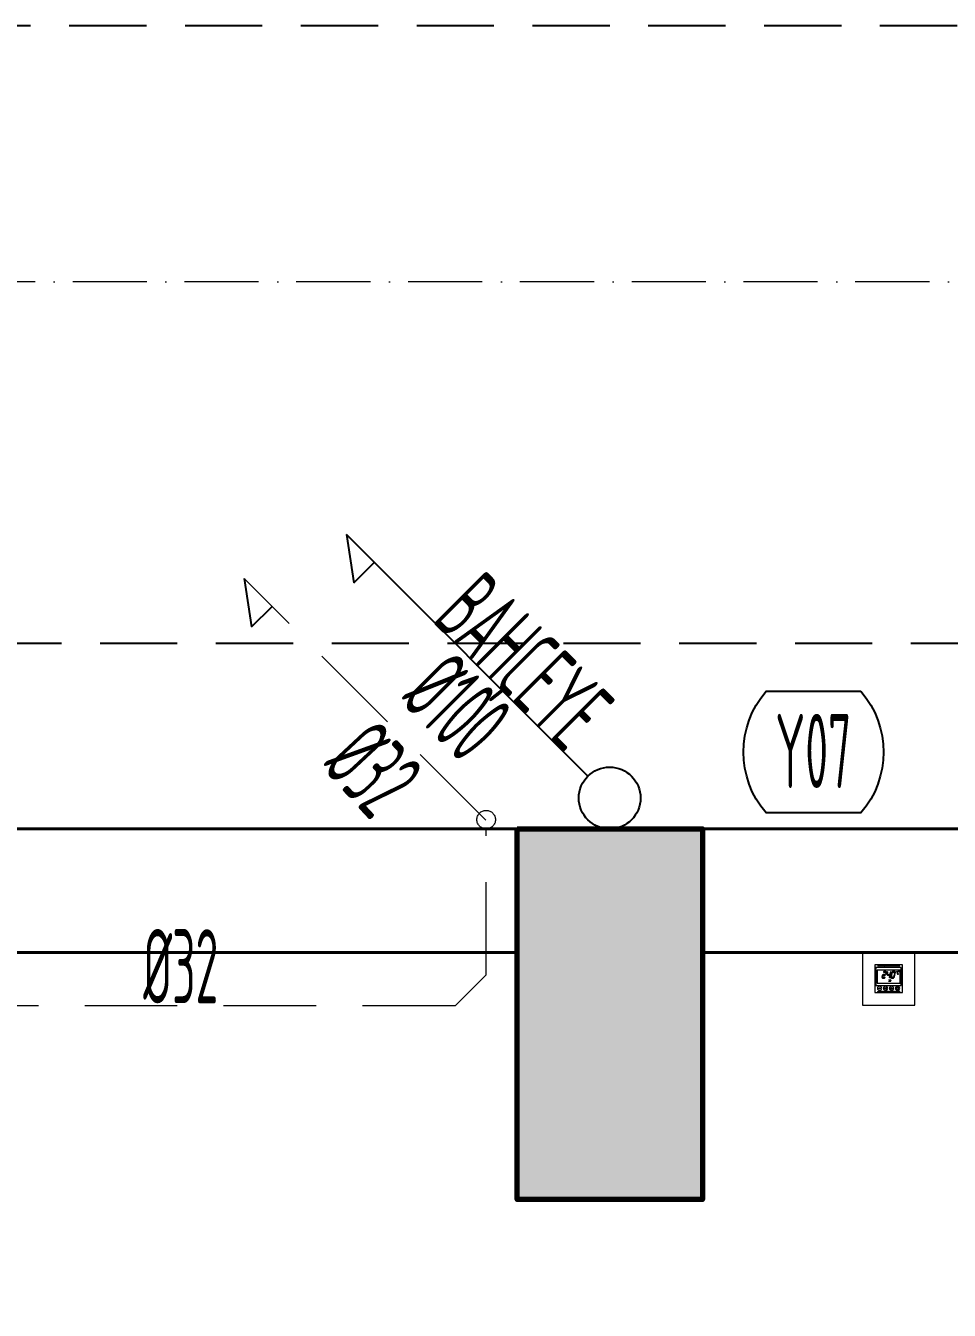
# Model space of a CAD drawing. Header units: centimetres. Extents: x 31 to 22766, y 238 to 3306.
# Drawn here: x 2287.5 to 2437, y 2194.1 to 2402 of the extents above; entities that cross this region are included whole.
import ezdxf
from ezdxf.enums import TextEntityAlignment as Align
from ezdxf.xclip import XClip

# ---------------------------------------------------------------- set-up
doc = ezdxf.new("R2010")
doc.units = ezdxf.units.CM
doc.header["$XCLIPFRAME"] = 0
for name, pattern in [('ACAD_ISO07W100', [3, 0, -3]), ('ACAD_ISO10W100', [18, 12, -3, 0, -3]), ('DASHED', [0.75, 0.5, -0.25]), ('HIDDEN', [0.375, 0.25, -0.125])]:
    doc.linetypes.add(name, pattern=pattern)
for name, color, linetype, lineweight in [('00_BORDA_BETONARME', 5, 'Continuous', 70), ('00_BORDA_DUVAR', 8, 'Continuous', 40), ('00_BORDA_TARAMA', 5, 'Continuous', 9), ('elektr.k anahtar-priz', 4, 'Continuous', 0), ('Elektrik Anahtar Priz.', 4, 'Continuous', 0), ('M-HVAC-VRF DRENAJ HATTI', 6, 'DASHED', 5), ('M-ST-SOGUK SU', 5, 'Continuous', 0)]:
    doc.layers.add(name, color=color, linetype=linetype, lineweight=lineweight)
for name, color, linetype in [('izdüşüm', 8, 'ACAD_ISO07W100'), ('M-ST-PİSSU', 8, 'Continuous'), ('M-ST-YAĞMUR SUYU', 6, 'RAINWATER')]:
    doc.layers.add(name, color=color, linetype=linetype)
doc.styles.add('SANSSERIF', font='geniso.shx')
doc.styles.get("Standard").update_dxf_attribs({"font": 'GENISO.shx'})
doc.linetypes.add('RAINWATER', pattern='A,6,-0.4,[") )",Standard,S=1,R=0,X=-0.1,Y=-0.5],-1.1', length=7.5)

# ---------------------------------------------------------------- blocks, each defined once
blk = doc.blocks.new('BETONARME PLANI')
at = {"layer": '00_BORDA_TARAMA'}
h = blk.add_hatch(dxfattribs=at)
h.set_pattern_fill('ANSI36', color=256)
h.set_pattern_definition([(45, (25862.2684, -18283.2323), (1.68379802, 6.1739261), [7.9375, -1.5875, 0, -1.5875])])
h.paths.add_polyline_path([(37985.64, 1232.62), (37985.64, 1202.62), (37925.64, 1202.62), (37925.64, 1232.62)])
h.paths.add_polyline_path([(37955.64, 902.62), (37985.64, 902.62), (37985.64, 842.62), (37955.64, 842.62)])
h.paths.add_polyline_path([(37985.64, 1792.62), (37985.64, 1762.62), (37925.64, 1762.62), (37925.64, 1792.62)])
h.paths.add_polyline_path([(37090.64, 842.62), (37130.64, 842.62), (37130.64, 882.62), (37090.64, 882.62)])
h.paths.add_polyline_path([(37985.64, 352.62), (37985.64, 322.62), (37925.64, 322.62), (37925.64, 352.62)])
h.paths.add_polyline_path([(37090.64, 1272.62), (37130.64, 1272.62), (37130.64, 1312.62), (37090.64, 1312.62)])
h.paths.add_polyline_path([(37555.64, 1302.62), (37585.64, 1302.62), (37585.64, 1202.62), (37555.64, 1202.62)])
h.paths.add_polyline_path([(37100.64, 382.62), (37130.64, 382.62), (37130.64, 322.62), (37100.64, 322.62)])
h.paths.add_polyline_path([(37130.64, 1752.62), (37130.64, 1792.62), (37100.64, 1792.62), (37100.64, 1752.62)])
h.paths.add_polyline_path([(37585.64, 352.62), (37585.64, 322.62), (37525.64, 322.62), (37525.64, 352.62)])
h.paths.add_polyline_path([(37585.64, 842.62), (37560.64, 842.62), (37560.64, 992.62), (37585.64, 992.62)])
h.paths.add_polyline_path([(36035.64, 382.62), (36065.64, 382.62), (36065.64, 322.62), (36035.64, 322.62)])
h.paths.add_polyline_path([(36645.64, 1792.62), (36675.64, 1792.62), (36675.64, 1732.62), (36645.64, 1732.62)])
h.paths.add_polyline_path([(35505.64, 382.62), (35535.64, 382.62), (35535.64, 322.62), (35505.64, 322.62)])
h.paths.add_polyline_path([(36065.64, 1792.62), (36065.64, 1767.62), (35915.64, 1767.62), (35915.64, 1792.62)])
h.paths.add_polyline_path([(37585.64, 1792.62), (37585.64, 1762.62), (37525.64, 1762.62), (37525.64, 1792.62)])
h.paths.add_polyline_path([(36645.64, 382.62), (36675.64, 382.62), (36675.64, 322.62), (36645.64, 322.62)])
h.paths.add_polyline_path([(36645.64, 902.62), (36675.64, 902.62), (36675.64, 842.62), (36645.64, 842.62)])
h.paths.add_polyline_path([(36065.64, 1297.62), (36065.64, 1272.62), (35915.64, 1272.62), (35915.64, 1297.62)])
h.paths.add_polyline_path([(35565.64, 1302.62), (35565.64, 1272.62), (35505.64, 1272.62), (35505.64, 1302.62)])
h.paths.add_polyline_path([(36035.64, 902.62), (36065.64, 902.62), (36065.64, 842.62), (36035.64, 842.62)])
h.paths.add_polyline_path([(35505.64, 902.62), (35535.64, 902.62), (35535.64, 842.62), (35505.64, 842.62)])
h.paths.add_polyline_path([(34925.64, 352.62), (34925.64, 322.62), (34865.64, 322.62), (34865.64, 352.62)])
h.paths.add_polyline_path([(34865.64, 992.62), (34890.64, 992.62), (34890.64, 842.62), (34865.64, 842.62)])
h.paths.add_polyline_path([(34925.64, 1792.62), (34925.64, 1762.62), (34865.64, 1762.62), (34865.64, 1792.62)])
h.paths.add_polyline_path([(34925.64, 1302.62), (34925.64, 1272.62), (34865.64, 1272.62), (34865.64, 1302.62)])
h.paths.add_polyline_path([(36645.64, 1332.62), (36675.64, 1332.62), (36675.64, 1272.62), (36645.64, 1272.62)])
h.paths.add_polyline_path([(35505.64, 1762.62), (35505.64, 1792.62), (35565.64, 1792.62), (35565.64, 1762.62)])
at = {"layer": '00_BORDA_BETONARME', "lineweight": 70, "ltscale": 3}
blk.add_lwpolyline([(36645.64, 1792.62), (36675.64, 1792.62), (36675.64, 1732.62), (36645.64, 1732.62)], close=True, dxfattribs=at)
blk = doc.blocks.new('DUVAR PLANI')
at = {"layer": '00_BORDA_DUVAR', "lineweight": 40}
for points in [[(36645.64, 6792.62), (36560.64, 6792.62), (36560.64, 6772.62), (36645.64, 6772.62)], [(36675.64, 6772.62), (36730.64, 6772.62), (36730.64, 6792.62), (36675.64, 6792.62)]]:
    blk.add_lwpolyline(points, dxfattribs=at)
blk.add_blockref('BETONARME PLANI', (0, 5000))
blk = doc.blocks.new('termostat')
at = {"layer": 'elektr.k anahtar-priz', "lineweight": 5}
for p, q in [((42956.65, 2726.3, -297.18), (42956.65, 2726.15, -297.18)), ((42956.68, 2726.11, -297.18), (42956.69, 2726.11, -297.18)), ((42956.71, 2726.15, -297.18), (42956.71, 2726.3, -297.18)), ((42956.74, 2726.34, -297.18), (42956.79, 2726.34, -297.18)), ((42956.82, 2726.3, -297.18), (42956.82, 2726.15, -297.18)), ((42956.85, 2726.11, -297.18), (42956.86, 2726.11, -297.18)), ((42956.88, 2726.15, -297.18), (42956.88, 2726.3, -297.18)), ((42956.91, 2726.34, -297.18), (42956.97, 2726.34, -297.18)), ((42956.99, 2726.3, -297.18), (42956.99, 2726.15, -297.18)), ((42957.02, 2726.11, -297.18), (42957.03, 2726.11, -297.18)), ((42957.05, 2726.15, -297.18), (42957.05, 2726.3, -297.18)), ((42957.08, 2726.34, -297.18), (42957.14, 2726.34, -297.18)), ((42957.16, 2726.3, -297.18), (42957.16, 2726.15, -297.18)), ((42957.19, 2726.11, -297.18), (42957.2, 2726.11, -297.18)), ((42957.23, 2726.15, -297.18), (42957.23, 2726.3, -297.18)), ((42957.25, 2726.34, -297.18), (42957.31, 2726.34, -297.18)), ((42957.33, 2726.3, -297.18), (42957.33, 2726.15, -297.18)), ((42957.36, 2726.11, -297.18), (42957.37, 2726.11, -297.18)), ((42957.4, 2726.15, -297.18), (42957.4, 2726.3, -297.18)), ((42957.42, 2726.34, -297.18), (42957.48, 2726.34, -297.18)), ((42957.5, 2726.3, -297.18), (42957.5, 2726.15, -297.18)), ((42957.53, 2726.11, -297.18), (42957.54, 2726.11, -297.18)), ((42957.57, 2726.15, -297.18), (42957.57, 2726.3, -297.18)), ((42957.59, 2726.34, -297.18), (42957.65, 2726.34, -297.18)), ((42957.68, 2726.3, -297.18), (42957.68, 2726.15, -297.18)), ((42957.7, 2726.11, -297.18), (42957.71, 2726.11, -297.18)), ((42957.74, 2726.15, -297.18), (42957.74, 2726.3, -297.18)), ((42957.76, 2726.34, -297.18), (42957.82, 2726.34, -297.18)), ((42957.85, 2726.3, -297.18), (42957.85, 2726.15, -297.18)), ((42957.87, 2726.11, -297.18), (42957.88, 2726.11, -297.18)), ((42957.91, 2726.15, -297.18), (42957.91, 2726.3, -297.18)), ((42957.93, 2726.34, -297.18), (42957.99, 2726.34, -297.18)), ((42958.02, 2726.3, -297.18), (42958.02, 2726.15, -297.18)), ((42958.04, 2726.11, -297.18), (42958.05, 2726.11, -297.18)), ((42958.08, 2726.15, -297.18), (42958.08, 2726.3, -297.18)), ((42958.11, 2726.34, -297.18), (42958.16, 2726.34, -297.18)), ((42958.19, 2726.3, -297.18), (42958.19, 2726.15, -297.18)), ((42958.21, 2726.11, -297.18), (42958.22, 2726.11, -297.18)), ((42958.25, 2726.15, -297.18), (42958.25, 2726.3, -297.18)), ((42958.28, 2726.34, -297.18), (42958.33, 2726.34, -297.18)), ((42958.36, 2726.3, -297.18), (42958.36, 2726.15, -297.18)), ((42958.39, 2726.11, -297.18), (42958.39, 2726.11, -297.18)), ((42958.42, 2726.15, -297.18), (42958.42, 2726.3, -297.18)), ((42958.45, 2726.34, -297.18), (42958.5, 2726.34, -297.18)), ((42958.53, 2726.3, -297.18), (42958.53, 2726.15, -297.18)), ((42958.56, 2726.11, -297.18), (42958.57, 2726.11, -297.18)), ((42958.59, 2726.15, -297.18), (42958.59, 2726.3, -297.18)), ((42958.62, 2726.34, -297.18), (42958.67, 2726.34, -297.18)), ((42958.7, 2726.3, -297.18), (42958.7, 2726.15, -297.18)), ((42958.73, 2726.11, -297.18), (42958.74, 2726.11, -297.18)), ((42958.76, 2726.15, -297.18), (42958.76, 2726.3, -297.18)), ((42958.79, 2726.34, -297.18), (42958.84, 2726.34, -297.18)), ((42958.87, 2726.3, -297.18), (42958.87, 2726.15, -297.18)), ((42958.9, 2726.11, -297.18), (42958.91, 2726.11, -297.18)), ((42958.93, 2726.15, -297.18), (42958.93, 2726.3, -297.18)), ((42958.96, 2726.34, -297.18), (42959.02, 2726.34, -297.18)), ((42959.04, 2726.3, -297.18), (42959.04, 2726.15, -297.18)), ((42959.07, 2726.11, -297.18), (42959.08, 2726.11, -297.18)), ((42959.1, 2726.15, -297.18), (42959.1, 2726.3, -297.18)), ((42959.13, 2726.34, -297.18), (42959.19, 2726.34, -297.18)), ((42959.21, 2726.3, -297.18), (42959.21, 2726.15, -297.18)), ((42959.24, 2726.11, -297.18), (42959.25, 2726.11, -297.18)), ((42959.27, 2726.15, -297.18), (42959.27, 2726.3, -297.18)), ((42959.3, 2726.34, -297.18), (42959.36, 2726.34, -297.18)), ((42959.38, 2726.3, -297.18), (42959.38, 2726.15, -297.18)), ((42959.41, 2726.11, -297.18), (42959.42, 2726.11, -297.18)), ((42959.45, 2726.15, -297.18), (42959.45, 2726.3, -297.18)), ((42959.47, 2726.34, -297.18), (42959.53, 2726.34, -297.18)), ((42959.55, 2726.3, -297.18), (42959.55, 2726.15, -297.18)), ((42959.58, 2726.11, -297.18), (42959.59, 2726.11, -297.18)), ((42959.62, 2726.15, -297.18), (42959.62, 2726.3, -297.18)), ((42959.64, 2726.34, -297.18), (42959.7, 2726.34, -297.18)), ((42959.73, 2726.3, -297.18), (42959.73, 2726.15, -297.18)), ((42959.75, 2726.11, -297.18), (42959.76, 2726.11, -297.18)), ((42959.79, 2726.15, -297.18), (42959.79, 2726.3, -297.18)), ((42959.81, 2726.34, -297.18), (42959.87, 2726.34, -297.18)), ((42959.9, 2726.3, -297.18), (42959.9, 2726.15, -297.18)), ((42959.92, 2726.11, -297.18), (42959.93, 2726.11, -297.18)), ((42959.96, 2726.15, -297.18), (42959.96, 2726.3, -297.18)), ((42959.98, 2726.34, -297.18), (42960.04, 2726.34, -297.18)), ((42960.07, 2726.3, -297.18), (42960.07, 2726.15, -297.18)), ((42960.09, 2726.11, -297.18), (42960.1, 2726.11, -297.18)), ((42960.13, 2726.15, -297.18), (42960.13, 2726.3, -297.18)), ((42956.65, 2721.88, -297.18), (42956.65, 2722.03, -297.18)), ((42956.68, 2722.07, -297.18), (42956.69, 2722.07, -297.18)), ((42956.71, 2722.03, -297.18), (42956.71, 2721.88, -297.18)), ((42956.74, 2721.84, -297.18), (42956.79, 2721.84, -297.18)), ((42956.82, 2721.88, -297.18), (42956.82, 2722.03, -297.18)), ((42956.85, 2722.07, -297.18), (42956.86, 2722.07, -297.18)), ((42956.88, 2722.03, -297.18), (42956.88, 2721.88, -297.18)), ((42956.91, 2721.84, -297.18), (42956.97, 2721.84, -297.18)), ((42956.99, 2721.88, -297.18), (42956.99, 2722.03, -297.18)), ((42957.02, 2722.07, -297.18), (42957.03, 2722.07, -297.18)), ((42957.05, 2722.03, -297.18), (42957.05, 2721.88, -297.18)), ((42957.08, 2721.84, -297.18), (42957.14, 2721.84, -297.18)), ((42957.16, 2721.88, -297.18), (42957.16, 2722.03, -297.18)), ((42957.19, 2722.07, -297.18), (42957.2, 2722.07, -297.18)), ((42957.23, 2722.03, -297.18), (42957.23, 2721.88, -297.18)), ((42957.25, 2721.84, -297.18), (42957.31, 2721.84, -297.18)), ((42957.33, 2721.88, -297.18), (42957.33, 2722.03, -297.18)), ((42957.36, 2722.07, -297.18), (42957.37, 2722.07, -297.18)), ((42957.4, 2722.03, -297.18), (42957.4, 2721.88, -297.18)), ((42957.42, 2721.84, -297.18), (42957.48, 2721.84, -297.18)), ((42957.5, 2721.88, -297.18), (42957.5, 2722.03, -297.18)), ((42957.53, 2722.07, -297.18), (42957.54, 2722.07, -297.18)), ((42957.57, 2722.03, -297.18), (42957.57, 2721.88, -297.18)), ((42957.59, 2721.84, -297.18), (42957.65, 2721.84, -297.18)), ((42957.68, 2721.88, -297.18), (42957.68, 2722.03, -297.18)), ((42957.7, 2722.07, -297.18), (42957.71, 2722.07, -297.18)), ((42957.74, 2722.03, -297.18), (42957.74, 2721.88, -297.18)), ((42957.76, 2721.84, -297.18), (42957.82, 2721.84, -297.18)), ((42957.85, 2721.88, -297.18), (42957.85, 2722.03, -297.18)), ((42957.87, 2722.07, -297.18), (42957.88, 2722.07, -297.18)), ((42957.91, 2722.03, -297.18), (42957.91, 2721.88, -297.18)), ((42957.93, 2721.84, -297.18), (42957.99, 2721.84, -297.18)), ((42958.02, 2721.88, -297.18), (42958.02, 2722.03, -297.18)), ((42958.04, 2722.07, -297.18), (42958.05, 2722.07, -297.18)), ((42958.08, 2722.03, -297.18), (42958.08, 2721.88, -297.18)), ((42958.11, 2721.84, -297.18), (42958.16, 2721.84, -297.18)), ((42958.19, 2721.88, -297.18), (42958.19, 2722.03, -297.18)), ((42958.21, 2722.07, -297.18), (42958.22, 2722.07, -297.18)), ((42958.25, 2722.03, -297.18), (42958.25, 2721.88, -297.18)), ((42958.28, 2721.84, -297.18), (42958.33, 2721.84, -297.18)), ((42958.36, 2721.88, -297.18), (42958.36, 2722.03, -297.18)), ((42958.39, 2722.07, -297.18), (42958.39, 2722.07, -297.18)), ((42958.42, 2722.03, -297.18), (42958.42, 2721.88, -297.18)), ((42958.45, 2721.84, -297.18), (42958.5, 2721.84, -297.18)), ((42958.53, 2721.88, -297.18), (42958.53, 2722.03, -297.18)), ((42958.56, 2722.07, -297.18), (42958.57, 2722.07, -297.18)), ((42958.59, 2722.03, -297.18), (42958.59, 2721.88, -297.18)), ((42958.62, 2721.84, -297.18), (42958.67, 2721.84, -297.18)), ((42958.7, 2721.88, -297.18), (42958.7, 2722.03, -297.18)), ((42958.73, 2722.07, -297.18), (42958.74, 2722.07, -297.18)), ((42958.76, 2722.03, -297.18), (42958.76, 2721.88, -297.18)), ((42958.79, 2721.84, -297.18), (42958.84, 2721.84, -297.18)), ((42958.87, 2721.88, -297.18), (42958.87, 2722.03, -297.18)), ((42958.9, 2722.07, -297.18), (42958.91, 2722.07, -297.18)), ((42958.93, 2722.03, -297.18), (42958.93, 2721.88, -297.18)), ((42958.96, 2721.84, -297.18), (42959.02, 2721.84, -297.18)), ((42959.04, 2721.88, -297.18), (42959.04, 2722.03, -297.18)), ((42959.07, 2722.07, -297.18), (42959.08, 2722.07, -297.18)), ((42959.1, 2722.03, -297.18), (42959.1, 2721.88, -297.18)), ((42959.13, 2721.84, -297.18), (42959.19, 2721.84, -297.18)), ((42959.21, 2721.88, -297.18), (42959.21, 2722.03, -297.18)), ((42959.24, 2722.07, -297.18), (42959.25, 2722.07, -297.18)), ((42959.27, 2722.03, -297.18), (42959.27, 2721.88, -297.18)), ((42959.3, 2721.84, -297.18), (42959.36, 2721.84, -297.18)), ((42959.38, 2721.88, -297.18), (42959.38, 2722.03, -297.18)), ((42959.41, 2722.07, -297.18), (42959.42, 2722.07, -297.18)), ((42959.45, 2722.03, -297.18), (42959.45, 2721.88, -297.18)), ((42959.47, 2721.84, -297.18), (42959.53, 2721.84, -297.18)), ((42959.55, 2721.88, -297.18), (42959.55, 2722.03, -297.18)), ((42959.58, 2722.07, -297.18), (42959.59, 2722.07, -297.18)), ((42959.62, 2722.03, -297.18), (42959.62, 2721.88, -297.18)), ((42959.64, 2721.84, -297.18), (42959.7, 2721.84, -297.18)), ((42959.73, 2721.88, -297.18), (42959.73, 2722.03, -297.18)), ((42959.75, 2722.07, -297.18), (42959.76, 2722.07, -297.18)), ((42959.79, 2722.03, -297.18), (42959.79, 2721.88, -297.18)), ((42959.81, 2721.84, -297.18), (42959.87, 2721.84, -297.18)), ((42959.9, 2721.88, -297.18), (42959.9, 2722.03, -297.18)), ((42959.92, 2722.07, -297.18), (42959.93, 2722.07, -297.18)), ((42959.96, 2722.03, -297.18), (42959.96, 2721.88, -297.18)), ((42959.98, 2721.84, -297.18), (42960.04, 2721.84, -297.18)), ((42960.07, 2721.88, -297.18), (42960.07, 2722.03, -297.18)), ((42960.09, 2722.07, -297.18), (42960.1, 2722.07, -297.18)), ((42960.13, 2722.03, -297.18), (42960.13, 2721.88, -297.18))]:
    blk.add_line(p, q, dxfattribs=at)
at = {"layer": 'elektr.k anahtar-priz', "color": 6, "lineweight": 5}
for points in [[(42954.14, 2719.84), (42962.64, 2719.84), (42962.64, 2728.34), (42954.14, 2728.34)], [(42956.14, 2721.84), (42960.64, 2721.84), (42960.64, 2726.34), (42956.14, 2726.34)]]:
    blk.add_lwpolyline(points, close=True, dxfattribs=at)
at = {"layer": 'elektr.k anahtar-priz', "lineweight": 5}
for points in [[(42956.33, 2722.99), (42960.42, 2722.99), (42960.42, 2725.9), (42956.33, 2725.9)], [(42956.5, 2723.36), (42960.23, 2723.36), (42960.23, 2725.5), (42956.5, 2725.5)], [(42957.4, 2724.34), (42957.47, 2724.65), (42957.43, 2724.73), (42957.34, 2724.65), (42957.27, 2724.34), (42957.34, 2724.28)], [(42957.35, 2724.26), (42957.39, 2724.19), (42957.72, 2724.19), (42957.8, 2724.27), (42957.75, 2724.32), (42957.41, 2724.32)], [(42957.44, 2724.75), (42957.48, 2724.67), (42957.81, 2724.67), (42957.89, 2724.75), (42957.84, 2724.8), (42957.5, 2724.8)], [(42957.53, 2725.23), (42957.57, 2725.16), (42957.9, 2725.16), (42957.99, 2725.23), (42957.93, 2725.28), (42957.6, 2725.28)], [(42957.99, 2724.83), (42958.06, 2725.14), (42958.02, 2725.21), (42957.93, 2725.13), (42957.86, 2724.82), (42957.92, 2724.77)], [(42958.21, 2724.83), (42958.27, 2725.14), (42958.23, 2725.21), (42958.14, 2725.13), (42958.08, 2724.82), (42958.14, 2724.77)], [(42958.58, 2724.34), (42958.64, 2724.65), (42958.6, 2724.73), (42958.51, 2724.65), (42958.45, 2724.34), (42958.51, 2724.28)], [(42958.68, 2724.83), (42958.75, 2725.14), (42958.71, 2725.21), (42958.62, 2725.13), (42958.55, 2724.82), (42958.62, 2724.77)], [(42958.83, 2724.34), (42958.9, 2724.65), (42958.86, 2724.73), (42958.77, 2724.65), (42958.7, 2724.34), (42958.77, 2724.28)], [(42958.78, 2724.26), (42958.82, 2724.19), (42959.15, 2724.19), (42959.23, 2724.27), (42959.17, 2724.32), (42958.84, 2724.32)], [(42958.93, 2724.83), (42958.99, 2725.14), (42958.95, 2725.21), (42958.86, 2725.13), (42958.8, 2724.82), (42958.86, 2724.77)], [(42958.96, 2725.23), (42959, 2725.16), (42959.33, 2725.16), (42959.42, 2725.23), (42959.36, 2725.28), (42959.02, 2725.28)], [(42959.31, 2724.34), (42959.37, 2724.65), (42959.33, 2724.73), (42959.24, 2724.65), (42959.18, 2724.34), (42959.24, 2724.28)], [(42959.42, 2724.83), (42959.49, 2725.14), (42959.44, 2725.21), (42959.36, 2725.13), (42959.29, 2724.82), (42959.35, 2724.77)], [(42959.8, 2724.91), (42959.83, 2725.03), (42959.81, 2725.06), (42959.78, 2725.03), (42959.75, 2724.91), (42959.78, 2724.89)], [(42959.79, 2724.87), (42959.8, 2724.84), (42959.95, 2724.84), (42959.98, 2724.87), (42959.96, 2724.89), (42959.81, 2724.89)], [(42959.85, 2725.11), (42959.87, 2725.22), (42959.86, 2725.25), (42959.82, 2725.22), (42959.8, 2725.1), (42959.82, 2725.08)], [(42959.86, 2725.27), (42959.88, 2725.24), (42960.02, 2725.24), (42960.06, 2725.27), (42960.03, 2725.29), (42959.89, 2725.29)]]:
    blk.add_lwpolyline(points, close=True, dxfattribs=at)
at = {"layer": 'elektr.k anahtar-priz', "lineweight": 5, "elevation": -297.18}
blk.add_lwpolyline([(42958.15, 2724.75), (42958.19, 2724.67), (42958.52, 2724.67), (42958.6, 2724.75), (42958.54, 2724.8), (42958.21, 2724.8)], close=True, dxfattribs=at)
at = {"layer": 'elektr.k anahtar-priz', "lineweight": 5}
for points in [[(42957.85, 2722.57), (42957.7, 2722.57), (42957.86, 2722.45)], [(42957.94, 2722.57), (42958.08, 2722.57), (42957.92, 2722.45)], [(42958.81, 2722.46), (42958.67, 2722.46), (42958.83, 2722.58)], [(42958.9, 2722.46), (42959.05, 2722.46), (42958.89, 2722.58)]]:
    blk.add_lwpolyline(points, dxfattribs=at)
for centre, radius in [((42958.64, 2724.24, -297.18), 0.0352), ((42959.7, 2725.23, -297.18), 0.0522), ((42956.92, 2722.52, -297.18), 0.106)]:
    blk.add_circle(centre, radius, dxfattribs=at)
at = {"layer": 'elektr.k anahtar-priz', "lineweight": 5, "extrusion": (0, 0, -1)}
for centre in [(-42956.92, 2722.52, 297.18), (-42957.89, 2722.52, 297.18), (-42958.86, 2722.52, 297.18), (-42959.83, 2722.52, 297.18)]:
    blk.add_circle(centre, 0.347, dxfattribs=at)
for centre, radius, start, end in [((-42957.64, 2722.59, 297.18), 0.03, 307.2092, 90), ((-42957.85, 2722.43, 297.18), 0.025, 180, 307.2092), ((-42957.85, 2722.6, 297.18), 0.025, 90, 180), ((-42957.85, 2722.6, 297.18), 0.025, 180, 270), ((-42957.85, 2722.43, 297.18), 0.025, 127.2092, 180), ((-42958.9, 2722.6, 297.18), 0.025, 0, 127.2092), ((-42958.9, 2722.6, 297.18), 0.025, 307.2092, 0), ((-42958.9, 2722.43, 297.18), 0.025, 0, 90), ((-42958.9, 2722.43, 297.18), 0.025, 270, 0), ((-42959.11, 2722.44, 297.18), 0.03, 127.2092, 270), ((-42959.64, 2722.47, 297.18), 0.025, 346.8608, 90), ((-42959.64, 2722.47, 297.18), 0.025, 90, 166.8608), ((-42959.78, 2722.32, 297.18), 0.025, 180, 283.1392), ((-42959.78, 2722.32, 297.18), 0.025, 103.1392, 180), ((-42959.87, 2722.71, 297.18), 0.025, 0, 103.1392), ((-42959.87, 2722.71, 297.18), 0.025, 283.1392, 0), ((-42959.87, 2722.32, 297.18), 0.025, 0, 76.8608), ((-42959.87, 2722.32, 297.18), 0.025, 256.8608, 0), ((-42960.02, 2722.56, 297.18), 0.025, 270, 346.8608), ((-42960.02, 2722.47, 297.18), 0.025, 13.1392, 90), ((-42960.02, 2722.56, 297.18), 0.025, 166.8608, 270), ((-42960.02, 2722.47, 297.18), 0.025, 90, 193.1392)]:
    blk.add_arc(centre, radius, start, end, dxfattribs=at)
at = {"layer": 'elektr.k anahtar-priz', "lineweight": 5}
for centre, radius, start, end in [((42957.94, 2722.6, -297.18), 0.025, 90, 180), ((42957.94, 2722.6, -297.18), 0.025, 180, 270), ((42957.94, 2722.43, -297.18), 0.025, 127.2092, 180), ((42957.94, 2722.43, -297.18), 0.025, 180, 307.2092), ((42958.14, 2722.59, -297.18), 0.03, 307.2092, 90), ((42958.61, 2722.44, -297.18), 0.03, 127.2092, 270), ((42958.81, 2722.6, -297.18), 0.025, 0, 127.2092), ((42958.81, 2722.43, -297.18), 0.025, 0, 90), ((42958.81, 2722.43, -297.18), 0.025, 270, 0), ((42958.81, 2722.6, -297.18), 0.025, 307.2092, 0), ((42959.64, 2722.56, -297.18), 0.025, 166.8608, 270), ((42959.64, 2722.56, -297.18), 0.025, 270, 346.8608), ((42959.78, 2722.71, -297.18), 0.025, 0, 103.1392), ((42959.78, 2722.71, -297.18), 0.025, 283.1392, 0)]:
    blk.add_arc(centre, radius, start, end, dxfattribs=at)
for points, weights in [([(42956.62, 2726.34, -297.18), (42956.65, 2726.34, -297.18), (42956.65, 2726.3, -297.18)], [1, 0.707106781187, 1]), ([(42956.65, 2726.15, -297.18), (42956.65, 2726.11, -297.18), (42956.68, 2726.11, -297.18)], [1, 0.707106781187, 1]), ([(42956.69, 2726.11, -297.18), (42956.71, 2726.11, -297.18), (42956.71, 2726.15, -297.18)], [1, 0.707106781187, 1]), ([(42956.71, 2726.3, -297.18), (42956.71, 2726.34, -297.18), (42956.74, 2726.34, -297.18)], [1, 0.707106781187, 1]), ([(42956.79, 2726.34, -297.18), (42956.82, 2726.34, -297.18), (42956.82, 2726.3, -297.18)], [1, 0.707106781187, 1]), ([(42956.82, 2726.15, -297.18), (42956.82, 2726.11, -297.18), (42956.85, 2726.11, -297.18)], [1, 0.707106781187, 1]), ([(42956.86, 2726.11, -297.18), (42956.88, 2726.11, -297.18), (42956.88, 2726.15, -297.18)], [1, 0.707106781187, 1]), ([(42956.88, 2726.3, -297.18), (42956.88, 2726.34, -297.18), (42956.91, 2726.34, -297.18)], [1, 0.707106781187, 1]), ([(42956.97, 2726.34, -297.18), (42956.99, 2726.34, -297.18), (42956.99, 2726.3, -297.18)], [1, 0.707106781187, 1]), ([(42956.99, 2726.15, -297.18), (42956.99, 2726.11, -297.18), (42957.02, 2726.11, -297.18)], [1, 0.707106781187, 1]), ([(42957.03, 2726.11, -297.18), (42957.05, 2726.11, -297.18), (42957.05, 2726.15, -297.18)], [1, 0.707106781187, 1]), ([(42957.05, 2726.3, -297.18), (42957.05, 2726.34, -297.18), (42957.08, 2726.34, -297.18)], [1, 0.707106781187, 1]), ([(42957.14, 2726.34, -297.18), (42957.16, 2726.34, -297.18), (42957.16, 2726.3, -297.18)], [1, 0.707106781187, 1]), ([(42957.16, 2726.15, -297.18), (42957.16, 2726.11, -297.18), (42957.19, 2726.11, -297.18)], [1, 0.707106781187, 1]), ([(42957.2, 2726.11, -297.18), (42957.23, 2726.11, -297.18), (42957.23, 2726.15, -297.18)], [1, 0.707106781187, 1]), ([(42957.23, 2726.3, -297.18), (42957.23, 2726.34, -297.18), (42957.25, 2726.34, -297.18)], [1, 0.707106781187, 1]), ([(42957.31, 2726.34, -297.18), (42957.33, 2726.34, -297.18), (42957.33, 2726.3, -297.18)], [1, 0.707106781187, 1]), ([(42957.33, 2726.15, -297.18), (42957.33, 2726.11, -297.18), (42957.36, 2726.11, -297.18)], [1, 0.707106781187, 1]), ([(42957.37, 2726.11, -297.18), (42957.4, 2726.11, -297.18), (42957.4, 2726.15, -297.18)], [1, 0.707106781187, 1]), ([(42957.4, 2726.3, -297.18), (42957.4, 2726.34, -297.18), (42957.42, 2726.34, -297.18)], [1, 0.707106781187, 1]), ([(42957.48, 2726.34, -297.18), (42957.5, 2726.34, -297.18), (42957.5, 2726.3, -297.18)], [1, 0.707106781187, 1]), ([(42957.5, 2726.15, -297.18), (42957.5, 2726.11, -297.18), (42957.53, 2726.11, -297.18)], [1, 0.707106781187, 1]), ([(42957.54, 2726.11, -297.18), (42957.57, 2726.11, -297.18), (42957.57, 2726.15, -297.18)], [1, 0.707106781187, 1]), ([(42957.57, 2726.3, -297.18), (42957.57, 2726.34, -297.18), (42957.59, 2726.34, -297.18)], [1, 0.707106781187, 1]), ([(42957.65, 2726.34, -297.18), (42957.68, 2726.34, -297.18), (42957.68, 2726.3, -297.18)], [1, 0.707106781187, 1]), ([(42957.68, 2726.15, -297.18), (42957.68, 2726.11, -297.18), (42957.7, 2726.11, -297.18)], [1, 0.707106781187, 1]), ([(42957.71, 2726.11, -297.18), (42957.74, 2726.11, -297.18), (42957.74, 2726.15, -297.18)], [1, 0.707106781187, 1]), ([(42957.74, 2726.3, -297.18), (42957.74, 2726.34, -297.18), (42957.76, 2726.34, -297.18)], [1, 0.707106781187, 1]), ([(42957.82, 2726.34, -297.18), (42957.85, 2726.34, -297.18), (42957.85, 2726.3, -297.18)], [1, 0.707106781187, 1]), ([(42957.85, 2726.15, -297.18), (42957.85, 2726.11, -297.18), (42957.87, 2726.11, -297.18)], [1, 0.707106781187, 1]), ([(42957.88, 2726.11, -297.18), (42957.91, 2726.11, -297.18), (42957.91, 2726.15, -297.18)], [1, 0.707106781187, 1]), ([(42957.91, 2726.3, -297.18), (42957.91, 2726.34, -297.18), (42957.93, 2726.34, -297.18)], [1, 0.707106781187, 1]), ([(42957.99, 2726.34, -297.18), (42958.02, 2726.34, -297.18), (42958.02, 2726.3, -297.18)], [1, 0.707106781187, 1]), ([(42958.02, 2726.15, -297.18), (42958.02, 2726.11, -297.18), (42958.04, 2726.11, -297.18)], [1, 0.707106781187, 1]), ([(42958.05, 2726.11, -297.18), (42958.08, 2726.11, -297.18), (42958.08, 2726.15, -297.18)], [1, 0.707106781187, 1]), ([(42958.08, 2726.3, -297.18), (42958.08, 2726.34, -297.18), (42958.11, 2726.34, -297.18)], [1, 0.707106781187, 1]), ([(42958.16, 2726.34, -297.18), (42958.19, 2726.34, -297.18), (42958.19, 2726.3, -297.18)], [1, 0.707106781187, 1]), ([(42958.19, 2726.15, -297.18), (42958.19, 2726.11, -297.18), (42958.21, 2726.11, -297.18)], [1, 0.707106781187, 1]), ([(42958.22, 2726.11, -297.18), (42958.25, 2726.11, -297.18), (42958.25, 2726.15, -297.18)], [1, 0.707106781187, 1]), ([(42958.25, 2726.3, -297.18), (42958.25, 2726.34, -297.18), (42958.28, 2726.34, -297.18)], [1, 0.707106781187, 1]), ([(42958.33, 2726.34, -297.18), (42958.36, 2726.34, -297.18), (42958.36, 2726.3, -297.18)], [1, 0.707106781187, 1]), ([(42958.36, 2726.15, -297.18), (42958.36, 2726.11, -297.18), (42958.39, 2726.11, -297.18)], [1, 0.707106781187, 1]), ([(42958.39, 2726.11, -297.18), (42958.42, 2726.11, -297.18), (42958.42, 2726.15, -297.18)], [1, 0.707106781187, 1]), ([(42958.42, 2726.3, -297.18), (42958.42, 2726.34, -297.18), (42958.45, 2726.34, -297.18)], [1, 0.707106781187, 1]), ([(42958.5, 2726.34, -297.18), (42958.53, 2726.34, -297.18), (42958.53, 2726.3, -297.18)], [1, 0.707106781187, 1]), ([(42958.53, 2726.15, -297.18), (42958.53, 2726.11, -297.18), (42958.56, 2726.11, -297.18)], [1, 0.707106781187, 1]), ([(42958.57, 2726.11, -297.18), (42958.59, 2726.11, -297.18), (42958.59, 2726.15, -297.18)], [1, 0.707106781187, 1]), ([(42958.59, 2726.3, -297.18), (42958.59, 2726.34, -297.18), (42958.62, 2726.34, -297.18)], [1, 0.707106781187, 1]), ([(42958.67, 2726.34, -297.18), (42958.7, 2726.34, -297.18), (42958.7, 2726.3, -297.18)], [1, 0.707106781187, 1]), ([(42958.7, 2726.15, -297.18), (42958.7, 2726.11, -297.18), (42958.73, 2726.11, -297.18)], [1, 0.707106781187, 1]), ([(42958.74, 2726.11, -297.18), (42958.76, 2726.11, -297.18), (42958.76, 2726.15, -297.18)], [1, 0.707106781187, 1]), ([(42958.76, 2726.3, -297.18), (42958.76, 2726.34, -297.18), (42958.79, 2726.34, -297.18)], [1, 0.707106781187, 1]), ([(42958.84, 2726.34, -297.18), (42958.87, 2726.34, -297.18), (42958.87, 2726.3, -297.18)], [1, 0.707106781187, 1]), ([(42958.87, 2726.15, -297.18), (42958.87, 2726.11, -297.18), (42958.9, 2726.11, -297.18)], [1, 0.707106781187, 1]), ([(42958.91, 2726.11, -297.18), (42958.93, 2726.11, -297.18), (42958.93, 2726.15, -297.18)], [1, 0.707106781187, 1]), ([(42958.93, 2726.3, -297.18), (42958.93, 2726.34, -297.18), (42958.96, 2726.34, -297.18)], [1, 0.707106781187, 1]), ([(42959.02, 2726.34, -297.18), (42959.04, 2726.34, -297.18), (42959.04, 2726.3, -297.18)], [1, 0.707106781187, 1]), ([(42959.04, 2726.15, -297.18), (42959.04, 2726.11, -297.18), (42959.07, 2726.11, -297.18)], [1, 0.707106781187, 1]), ([(42959.08, 2726.11, -297.18), (42959.1, 2726.11, -297.18), (42959.1, 2726.15, -297.18)], [1, 0.707106781187, 1]), ([(42959.1, 2726.3, -297.18), (42959.1, 2726.34, -297.18), (42959.13, 2726.34, -297.18)], [1, 0.707106781187, 1]), ([(42959.19, 2726.34, -297.18), (42959.21, 2726.34, -297.18), (42959.21, 2726.3, -297.18)], [1, 0.707106781187, 1]), ([(42959.21, 2726.15, -297.18), (42959.21, 2726.11, -297.18), (42959.24, 2726.11, -297.18)], [1, 0.707106781187, 1]), ([(42959.25, 2726.11, -297.18), (42959.27, 2726.11, -297.18), (42959.27, 2726.15, -297.18)], [1, 0.707106781187, 1]), ([(42959.27, 2726.3, -297.18), (42959.27, 2726.34, -297.18), (42959.3, 2726.34, -297.18)], [1, 0.707106781187, 1]), ([(42959.36, 2726.34, -297.18), (42959.38, 2726.34, -297.18), (42959.38, 2726.3, -297.18)], [1, 0.707106781187, 1]), ([(42959.38, 2726.15, -297.18), (42959.38, 2726.11, -297.18), (42959.41, 2726.11, -297.18)], [1, 0.707106781187, 1]), ([(42959.42, 2726.11, -297.18), (42959.45, 2726.11, -297.18), (42959.45, 2726.15, -297.18)], [1, 0.707106781187, 1]), ([(42959.45, 2726.3, -297.18), (42959.45, 2726.34, -297.18), (42959.47, 2726.34, -297.18)], [1, 0.707106781187, 1]), ([(42959.53, 2726.34, -297.18), (42959.55, 2726.34, -297.18), (42959.55, 2726.3, -297.18)], [1, 0.707106781187, 1]), ([(42959.55, 2726.15, -297.18), (42959.55, 2726.11, -297.18), (42959.58, 2726.11, -297.18)], [1, 0.707106781187, 1]), ([(42959.59, 2726.11, -297.18), (42959.62, 2726.11, -297.18), (42959.62, 2726.15, -297.18)], [1, 0.707106781187, 1]), ([(42959.62, 2726.3, -297.18), (42959.62, 2726.34, -297.18), (42959.64, 2726.34, -297.18)], [1, 0.707106781187, 1]), ([(42959.7, 2726.34, -297.18), (42959.73, 2726.34, -297.18), (42959.73, 2726.3, -297.18)], [1, 0.707106781187, 1]), ([(42959.73, 2726.15, -297.18), (42959.73, 2726.11, -297.18), (42959.75, 2726.11, -297.18)], [1, 0.707106781187, 1]), ([(42959.76, 2726.11, -297.18), (42959.79, 2726.11, -297.18), (42959.79, 2726.15, -297.18)], [1, 0.707106781187, 1]), ([(42959.79, 2726.3, -297.18), (42959.79, 2726.34, -297.18), (42959.81, 2726.34, -297.18)], [1, 0.707106781187, 1]), ([(42959.87, 2726.34, -297.18), (42959.9, 2726.34, -297.18), (42959.9, 2726.3, -297.18)], [1, 0.707106781187, 1]), ([(42959.9, 2726.15, -297.18), (42959.9, 2726.11, -297.18), (42959.92, 2726.11, -297.18)], [1, 0.707106781187, 1]), ([(42959.93, 2726.11, -297.18), (42959.96, 2726.11, -297.18), (42959.96, 2726.15, -297.18)], [1, 0.707106781187, 1]), ([(42959.96, 2726.3, -297.18), (42959.96, 2726.34, -297.18), (42959.98, 2726.34, -297.18)], [1, 0.707106781187, 1]), ([(42960.04, 2726.34, -297.18), (42960.07, 2726.34, -297.18), (42960.07, 2726.3, -297.18)], [1, 0.707106781187, 1]), ([(42960.07, 2726.15, -297.18), (42960.07, 2726.11, -297.18), (42960.09, 2726.11, -297.18)], [1, 0.707106781187, 1]), ([(42960.1, 2726.11, -297.18), (42960.13, 2726.11, -297.18), (42960.13, 2726.15, -297.18)], [1, 0.707106781187, 1]), ([(42960.13, 2726.3, -297.18), (42960.13, 2726.34, -297.18), (42960.16, 2726.34, -297.18)], [1, 0.707106781187, 1]), ([(42956.62, 2721.84, -297.18), (42956.65, 2721.84, -297.18), (42956.65, 2721.88, -297.18)], [1, 0.707106781187, 1]), ([(42956.65, 2722.03, -297.18), (42956.65, 2722.07, -297.18), (42956.68, 2722.07, -297.18)], [1, 0.707106781187, 1]), ([(42956.69, 2722.07, -297.18), (42956.71, 2722.07, -297.18), (42956.71, 2722.03, -297.18)], [1, 0.707106781187, 1]), ([(42956.71, 2721.88, -297.18), (42956.71, 2721.84, -297.18), (42956.74, 2721.84, -297.18)], [1, 0.707106781187, 1]), ([(42956.79, 2721.84, -297.18), (42956.82, 2721.84, -297.18), (42956.82, 2721.88, -297.18)], [1, 0.707106781187, 1]), ([(42956.82, 2722.03, -297.18), (42956.82, 2722.07, -297.18), (42956.85, 2722.07, -297.18)], [1, 0.707106781187, 1]), ([(42956.86, 2722.07, -297.18), (42956.88, 2722.07, -297.18), (42956.88, 2722.03, -297.18)], [1, 0.707106781187, 1]), ([(42956.88, 2721.88, -297.18), (42956.88, 2721.84, -297.18), (42956.91, 2721.84, -297.18)], [1, 0.707106781187, 1]), ([(42956.97, 2721.84, -297.18), (42956.99, 2721.84, -297.18), (42956.99, 2721.88, -297.18)], [1, 0.707106781187, 1]), ([(42956.99, 2722.03, -297.18), (42956.99, 2722.07, -297.18), (42957.02, 2722.07, -297.18)], [1, 0.707106781187, 1]), ([(42957.03, 2722.07, -297.18), (42957.05, 2722.07, -297.18), (42957.05, 2722.03, -297.18)], [1, 0.707106781187, 1]), ([(42957.05, 2721.88, -297.18), (42957.05, 2721.84, -297.18), (42957.08, 2721.84, -297.18)], [1, 0.707106781187, 1]), ([(42957.14, 2721.84, -297.18), (42957.16, 2721.84, -297.18), (42957.16, 2721.88, -297.18)], [1, 0.707106781187, 1]), ([(42957.16, 2722.03, -297.18), (42957.16, 2722.07, -297.18), (42957.19, 2722.07, -297.18)], [1, 0.707106781187, 1]), ([(42957.2, 2722.07, -297.18), (42957.23, 2722.07, -297.18), (42957.23, 2722.03, -297.18)], [1, 0.707106781187, 1]), ([(42957.23, 2721.88, -297.18), (42957.23, 2721.84, -297.18), (42957.25, 2721.84, -297.18)], [1, 0.707106781187, 1]), ([(42957.31, 2721.84, -297.18), (42957.33, 2721.84, -297.18), (42957.33, 2721.88, -297.18)], [1, 0.707106781187, 1]), ([(42957.33, 2722.03, -297.18), (42957.33, 2722.07, -297.18), (42957.36, 2722.07, -297.18)], [1, 0.707106781187, 1]), ([(42957.37, 2722.07, -297.18), (42957.4, 2722.07, -297.18), (42957.4, 2722.03, -297.18)], [1, 0.707106781187, 1]), ([(42957.4, 2721.88, -297.18), (42957.4, 2721.84, -297.18), (42957.42, 2721.84, -297.18)], [1, 0.707106781187, 1]), ([(42957.48, 2721.84, -297.18), (42957.5, 2721.84, -297.18), (42957.5, 2721.88, -297.18)], [1, 0.707106781187, 1]), ([(42957.5, 2722.03, -297.18), (42957.5, 2722.07, -297.18), (42957.53, 2722.07, -297.18)], [1, 0.707106781187, 1]), ([(42957.54, 2722.07, -297.18), (42957.57, 2722.07, -297.18), (42957.57, 2722.03, -297.18)], [1, 0.707106781187, 1]), ([(42957.57, 2721.88, -297.18), (42957.57, 2721.84, -297.18), (42957.59, 2721.84, -297.18)], [1, 0.707106781187, 1]), ([(42957.65, 2721.84, -297.18), (42957.68, 2721.84, -297.18), (42957.68, 2721.88, -297.18)], [1, 0.707106781187, 1]), ([(42957.68, 2722.03, -297.18), (42957.68, 2722.07, -297.18), (42957.7, 2722.07, -297.18)], [1, 0.707106781187, 1]), ([(42957.71, 2722.07, -297.18), (42957.74, 2722.07, -297.18), (42957.74, 2722.03, -297.18)], [1, 0.707106781187, 1]), ([(42957.74, 2721.88, -297.18), (42957.74, 2721.84, -297.18), (42957.76, 2721.84, -297.18)], [1, 0.707106781187, 1]), ([(42957.82, 2721.84, -297.18), (42957.85, 2721.84, -297.18), (42957.85, 2721.88, -297.18)], [1, 0.707106781187, 1]), ([(42957.85, 2722.03, -297.18), (42957.85, 2722.07, -297.18), (42957.87, 2722.07, -297.18)], [1, 0.707106781187, 1]), ([(42957.88, 2722.07, -297.18), (42957.91, 2722.07, -297.18), (42957.91, 2722.03, -297.18)], [1, 0.707106781187, 1]), ([(42957.91, 2721.88, -297.18), (42957.91, 2721.84, -297.18), (42957.93, 2721.84, -297.18)], [1, 0.707106781187, 1]), ([(42957.99, 2721.84, -297.18), (42958.02, 2721.84, -297.18), (42958.02, 2721.88, -297.18)], [1, 0.707106781187, 1]), ([(42958.02, 2722.03, -297.18), (42958.02, 2722.07, -297.18), (42958.04, 2722.07, -297.18)], [1, 0.707106781187, 1]), ([(42958.05, 2722.07, -297.18), (42958.08, 2722.07, -297.18), (42958.08, 2722.03, -297.18)], [1, 0.707106781187, 1]), ([(42958.08, 2721.88, -297.18), (42958.08, 2721.84, -297.18), (42958.11, 2721.84, -297.18)], [1, 0.707106781187, 1]), ([(42958.16, 2721.84, -297.18), (42958.19, 2721.84, -297.18), (42958.19, 2721.88, -297.18)], [1, 0.707106781187, 1]), ([(42958.19, 2722.03, -297.18), (42958.19, 2722.07, -297.18), (42958.21, 2722.07, -297.18)], [1, 0.707106781187, 1]), ([(42958.22, 2722.07, -297.18), (42958.25, 2722.07, -297.18), (42958.25, 2722.03, -297.18)], [1, 0.707106781187, 1]), ([(42958.25, 2721.88, -297.18), (42958.25, 2721.84, -297.18), (42958.28, 2721.84, -297.18)], [1, 0.707106781187, 1]), ([(42958.33, 2721.84, -297.18), (42958.36, 2721.84, -297.18), (42958.36, 2721.88, -297.18)], [1, 0.707106781187, 1]), ([(42958.36, 2722.03, -297.18), (42958.36, 2722.07, -297.18), (42958.39, 2722.07, -297.18)], [1, 0.707106781187, 1]), ([(42958.39, 2722.07, -297.18), (42958.42, 2722.07, -297.18), (42958.42, 2722.03, -297.18)], [1, 0.707106781187, 1]), ([(42958.42, 2721.88, -297.18), (42958.42, 2721.84, -297.18), (42958.45, 2721.84, -297.18)], [1, 0.707106781187, 1]), ([(42958.5, 2721.84, -297.18), (42958.53, 2721.84, -297.18), (42958.53, 2721.88, -297.18)], [1, 0.707106781187, 1]), ([(42958.53, 2722.03, -297.18), (42958.53, 2722.07, -297.18), (42958.56, 2722.07, -297.18)], [1, 0.707106781187, 1]), ([(42958.57, 2722.07, -297.18), (42958.59, 2722.07, -297.18), (42958.59, 2722.03, -297.18)], [1, 0.707106781187, 1]), ([(42958.59, 2721.88, -297.18), (42958.59, 2721.84, -297.18), (42958.62, 2721.84, -297.18)], [1, 0.707106781187, 1]), ([(42958.67, 2721.84, -297.18), (42958.7, 2721.84, -297.18), (42958.7, 2721.88, -297.18)], [1, 0.707106781187, 1]), ([(42958.7, 2722.03, -297.18), (42958.7, 2722.07, -297.18), (42958.73, 2722.07, -297.18)], [1, 0.707106781187, 1]), ([(42958.74, 2722.07, -297.18), (42958.76, 2722.07, -297.18), (42958.76, 2722.03, -297.18)], [1, 0.707106781187, 1]), ([(42958.76, 2721.88, -297.18), (42958.76, 2721.84, -297.18), (42958.79, 2721.84, -297.18)], [1, 0.707106781187, 1]), ([(42958.84, 2721.84, -297.18), (42958.87, 2721.84, -297.18), (42958.87, 2721.88, -297.18)], [1, 0.707106781187, 1]), ([(42958.87, 2722.03, -297.18), (42958.87, 2722.07, -297.18), (42958.9, 2722.07, -297.18)], [1, 0.707106781187, 1]), ([(42958.91, 2722.07, -297.18), (42958.93, 2722.07, -297.18), (42958.93, 2722.03, -297.18)], [1, 0.707106781187, 1]), ([(42958.93, 2721.88, -297.18), (42958.93, 2721.84, -297.18), (42958.96, 2721.84, -297.18)], [1, 0.707106781187, 1]), ([(42959.02, 2721.84, -297.18), (42959.04, 2721.84, -297.18), (42959.04, 2721.88, -297.18)], [1, 0.707106781187, 1]), ([(42959.04, 2722.03, -297.18), (42959.04, 2722.07, -297.18), (42959.07, 2722.07, -297.18)], [1, 0.707106781187, 1]), ([(42959.08, 2722.07, -297.18), (42959.1, 2722.07, -297.18), (42959.1, 2722.03, -297.18)], [1, 0.707106781187, 1]), ([(42959.1, 2721.88, -297.18), (42959.1, 2721.84, -297.18), (42959.13, 2721.84, -297.18)], [1, 0.707106781187, 1]), ([(42959.19, 2721.84, -297.18), (42959.21, 2721.84, -297.18), (42959.21, 2721.88, -297.18)], [1, 0.707106781187, 1]), ([(42959.21, 2722.03, -297.18), (42959.21, 2722.07, -297.18), (42959.24, 2722.07, -297.18)], [1, 0.707106781187, 1]), ([(42959.25, 2722.07, -297.18), (42959.27, 2722.07, -297.18), (42959.27, 2722.03, -297.18)], [1, 0.707106781187, 1]), ([(42959.27, 2721.88, -297.18), (42959.27, 2721.84, -297.18), (42959.3, 2721.84, -297.18)], [1, 0.707106781187, 1]), ([(42959.36, 2721.84, -297.18), (42959.38, 2721.84, -297.18), (42959.38, 2721.88, -297.18)], [1, 0.707106781187, 1]), ([(42959.38, 2722.03, -297.18), (42959.38, 2722.07, -297.18), (42959.41, 2722.07, -297.18)], [1, 0.707106781187, 1]), ([(42959.42, 2722.07, -297.18), (42959.45, 2722.07, -297.18), (42959.45, 2722.03, -297.18)], [1, 0.707106781187, 1]), ([(42959.45, 2721.88, -297.18), (42959.45, 2721.84, -297.18), (42959.47, 2721.84, -297.18)], [1, 0.707106781187, 1]), ([(42959.53, 2721.84, -297.18), (42959.55, 2721.84, -297.18), (42959.55, 2721.88, -297.18)], [1, 0.707106781187, 1]), ([(42959.55, 2722.03, -297.18), (42959.55, 2722.07, -297.18), (42959.58, 2722.07, -297.18)], [1, 0.707106781187, 1]), ([(42959.59, 2722.07, -297.18), (42959.62, 2722.07, -297.18), (42959.62, 2722.03, -297.18)], [1, 0.707106781187, 1]), ([(42959.78, 2722.73, -297.18), (42959.64, 2722.7, -297.18), (42959.61, 2722.57, -297.18)], [0.95585009238, 0.811834736215, 0.955850092381]), ([(42959.78, 2722.3, -297.18), (42959.64, 2722.33, -297.18), (42959.61, 2722.47, -297.18)], [0.95585009238, 0.811834736215, 0.95585009238]), ([(42959.62, 2721.88, -297.18), (42959.62, 2721.84, -297.18), (42959.64, 2721.84, -297.18)], [1, 0.707106781187, 1]), ([(42959.66, 2722.56, -297.18), (42959.69, 2722.66, -297.18), (42959.79, 2722.69, -297.18)], [0.964741615238, 0.819386597298, 0.964741615237]), ([(42959.66, 2722.48, -297.18), (42959.69, 2722.37, -297.18), (42959.79, 2722.35, -297.18)], [0.964741615238, 0.819386597297, 0.964741615238]), ([(42959.7, 2721.84, -297.18), (42959.73, 2721.84, -297.18), (42959.73, 2721.88, -297.18)], [1, 0.707106781187, 1]), ([(42959.73, 2722.03, -297.18), (42959.73, 2722.07, -297.18), (42959.75, 2722.07, -297.18)], [1, 0.707106781187, 1]), ([(42959.76, 2722.07, -297.18), (42959.79, 2722.07, -297.18), (42959.79, 2722.03, -297.18)], [1, 0.707106781187, 1]), ([(42959.79, 2721.88, -297.18), (42959.79, 2721.84, -297.18), (42959.81, 2721.84, -297.18)], [1, 0.707106781187, 1]), ([(42960, 2722.56, -297.18), (42959.97, 2722.66, -297.18), (42959.87, 2722.69, -297.18)], [0.964741615238, 0.819386597298, 0.964741615237]), ([(42959.87, 2722.35, -297.18), (42959.97, 2722.37, -297.18), (42960, 2722.48, -297.18)], [0.964741615238, 0.819386597297, 0.964741615237]), ([(42959.87, 2721.84, -297.18), (42959.9, 2721.84, -297.18), (42959.9, 2721.88, -297.18)], [1, 0.707106781187, 1]), ([(42959.88, 2722.73, -297.18), (42960.01, 2722.7, -297.18), (42960.05, 2722.57, -297.18)], [0.95585009238, 0.811834736215, 0.955850092381]), ([(42960.05, 2722.47, -297.18), (42960.01, 2722.33, -297.18), (42959.88, 2722.3, -297.18)], [0.95585009238, 0.811834736215, 0.955850092381]), ([(42959.9, 2722.03, -297.18), (42959.9, 2722.07, -297.18), (42959.92, 2722.07, -297.18)], [1, 0.707106781187, 1]), ([(42959.93, 2722.07, -297.18), (42959.96, 2722.07, -297.18), (42959.96, 2722.03, -297.18)], [1, 0.707106781187, 1]), ([(42959.96, 2721.88, -297.18), (42959.96, 2721.84, -297.18), (42959.98, 2721.84, -297.18)], [1, 0.707106781187, 1]), ([(42960.04, 2721.84, -297.18), (42960.07, 2721.84, -297.18), (42960.07, 2721.88, -297.18)], [1, 0.707106781187, 1]), ([(42960.07, 2722.03, -297.18), (42960.07, 2722.07, -297.18), (42960.09, 2722.07, -297.18)], [1, 0.707106781187, 1]), ([(42960.1, 2722.07, -297.18), (42960.13, 2722.07, -297.18), (42960.13, 2722.03, -297.18)], [1, 0.707106781187, 1]), ([(42960.13, 2721.88, -297.18), (42960.13, 2721.84, -297.18), (42960.16, 2721.84, -297.18)], [1, 0.707106781187, 1])]:
    blk.add_rational_spline(points, weights, degree=2, dxfattribs=at)
for points in [[(42958.41, 2723.96, -297.18), (42958.42, 2723.95, -297.18), (42958.45, 2723.91, -297.18), (42958.47, 2723.84, -297.18), (42958.47, 2723.75, -297.18), (42958.41, 2723.69, -297.18), (42958.39, 2723.63, -297.18), (42958.39, 2723.6, -297.18), (42958.39, 2723.57, -297.18)], [(42958.49, 2723.96, -297.18), (42958.5, 2723.95, -297.18), (42958.53, 2723.91, -297.18), (42958.55, 2723.84, -297.18), (42958.54, 2723.75, -297.18), (42958.49, 2723.69, -297.18), (42958.47, 2723.63, -297.18), (42958.47, 2723.6, -297.18), (42958.47, 2723.57, -297.18)], [(42958.57, 2723.96, -297.18), (42958.58, 2723.95, -297.18), (42958.61, 2723.91, -297.18), (42958.63, 2723.84, -297.18), (42958.63, 2723.75, -297.18), (42958.57, 2723.69, -297.18), (42958.55, 2723.63, -297.18), (42958.56, 2723.6, -297.18), (42958.56, 2723.57, -297.18)], [(42958.65, 2723.96, -297.18), (42958.67, 2723.95, -297.18), (42958.7, 2723.91, -297.18), (42958.72, 2723.84, -297.18), (42958.71, 2723.75, -297.18), (42958.66, 2723.69, -297.18), (42958.64, 2723.63, -297.18), (42958.64, 2723.6, -297.18), (42958.64, 2723.57, -297.18)]]:
    blk.add_open_spline(points, degree=3, knots=[0, 0, 0, 0, 0.622801, 1.342388, 2.349934, 3.162617, 3.750109, 4.054055, 4.054055, 4.054055, 4.054055], dxfattribs=at)
for points in [[(42957.83, 2722.41, -297.18), (42957.73, 2722.49, -297.18), (42957.62, 2722.57, -297.18)], [(42957.64, 2722.62, -297.18), (42957.74, 2722.62, -297.18), (42957.85, 2722.62, -297.18)], [(42958.14, 2722.62, -297.18), (42958.04, 2722.62, -297.18), (42957.94, 2722.62, -297.18)], [(42957.95, 2722.41, -297.18), (42958.05, 2722.49, -297.18), (42958.16, 2722.57, -297.18)], [(42958.8, 2722.62, -297.18), (42958.7, 2722.54, -297.18), (42958.59, 2722.46, -297.18)], [(42958.61, 2722.41, -297.18), (42958.71, 2722.41, -297.18), (42958.81, 2722.41, -297.18)], [(42959.11, 2722.41, -297.18), (42959, 2722.41, -297.18), (42958.9, 2722.41, -297.18)], [(42958.92, 2722.62, -297.18), (42959.02, 2722.54, -297.18), (42959.12, 2722.46, -297.18)]]:
    blk.add_open_spline(points, degree=2, dxfattribs=at)
blk = doc.blocks.new('G$CCD2FF134')
at = {"layer": 'M-HVAC-VRF DRENAJ HATTI', "ltscale": 30}
for p, q in [((-1345.08, 1.43), (-1384.17, 40.52)), ((-1345, -23.61), (-1345, 0)), ((-1350, -28.61), (-1345, -23.61)), ((-1350, -28.61), (-1442.56, -28.61))]:
    blk.add_line(p, q, dxfattribs=at)
blk.add_circle((-1345, 1.5), 1.5, dxfattribs=at)
at = {"layer": 'M-ST-PİSSU', "color": 6, "linetype": 'Continuous', "ltscale": 5}
blk.add_circle((-1325, 5), 5, dxfattribs=at)
at = {"layer": 'M-ST-SOGUK SU', "linetype": 'ACAD_ISO10W100'}
blk.add_line((84.26, 88.52), (-1715.29, 88.52), dxfattribs=at)
at = {"layer": 'M-ST-YAĞMUR SUYU', "ltscale": 5}
for p, q in [((-1328.54, 8.54), (-1367.63, 47.63)), ((-1367.63, 47.63), (-1366.44, 39.8)), ((-1366.44, 39.8), (-1363.12, 43.12)), ((-1384.17, 40.52), (-1382.98, 32.69)), ((-1382.98, 32.69), (-1379.66, 36.01))]:
    blk.add_line(p, q, dxfattribs=at)
blk.add_lwpolyline([(-1284.32, 22.27, -0.369965), (-1284.32, 2.58), (-1299.69, 2.58, -0.369965), (-1299.69, 22.27)], format="xyb", close=True, dxfattribs=at)
at = {"layer": 'Elektrik Anahtar Priz.', "lineweight": 5, "transparency": 33554687}
blk.add_blockref('termostat', (-44238.22, -2748.34), dxfattribs=at)
at = {"layer": 'M-ST-YAĞMUR SUYU', "color": 7, "ltscale": 10, "width": 0.5}
for s, rotation, p in [('BAHÇEYE', 315, (-1353.91, 33.66)), ('Ø100', 315, (-1359.17, 20.75)), ('Ø32', 312.9523, (-1371.84, 10.03))]:
    blk.add_text(s, height=12, rotation=rotation, dxfattribs=at).set_placement(p)
at = {"layer": 'M-ST-YAĞMUR SUYU', "color": 7, "ltscale": 5, "style": 'SANSSERIF', "width": 0.5}
blk.add_text('Y07', height=12, dxfattribs=at).set_placement((-1298.19, 6.62))
at = {"layer": 'M-ST-YAĞMUR SUYU', "color": 7, "linetype": 'Continuous', "width": 0.5}
blk.add_text('Ø32', height=12, dxfattribs=at).set_placement((-1394.44, -22.21), align=Align.MIDDLE)

msp = doc.modelspace()

# ---------------------------------------------------------------- linework, layer by layer
at = {"layer": 'izdüşüm', "color": 251, "linetype": 'HIDDEN', "ltscale": 50}
for points in [[(457.03, 2402.03), (3837.03, 2402.03), (3837.03, 672.03), (457.03, 672.03)], [(557.03, 772.03), (3737.03, 772.03), (3737.03, 2302.03), (557.03, 2302.03)]]:
    msp.add_lwpolyline(points, close=True, dxfattribs=at)

# ---------------------------------------------------------------- block references
ref = msp.add_blockref('G$CCD2FF134', (3707.03, 2272.03))
XClip(ref).set_block_clipping_path([(-3470.0000000001, -1889.9999999982), (349.9999999999, 300.0000000019)])
msp.add_blockref('DUVAR PLANI', (-34278.61, -4520.59))

doc.saveas('drawing.dxf')
